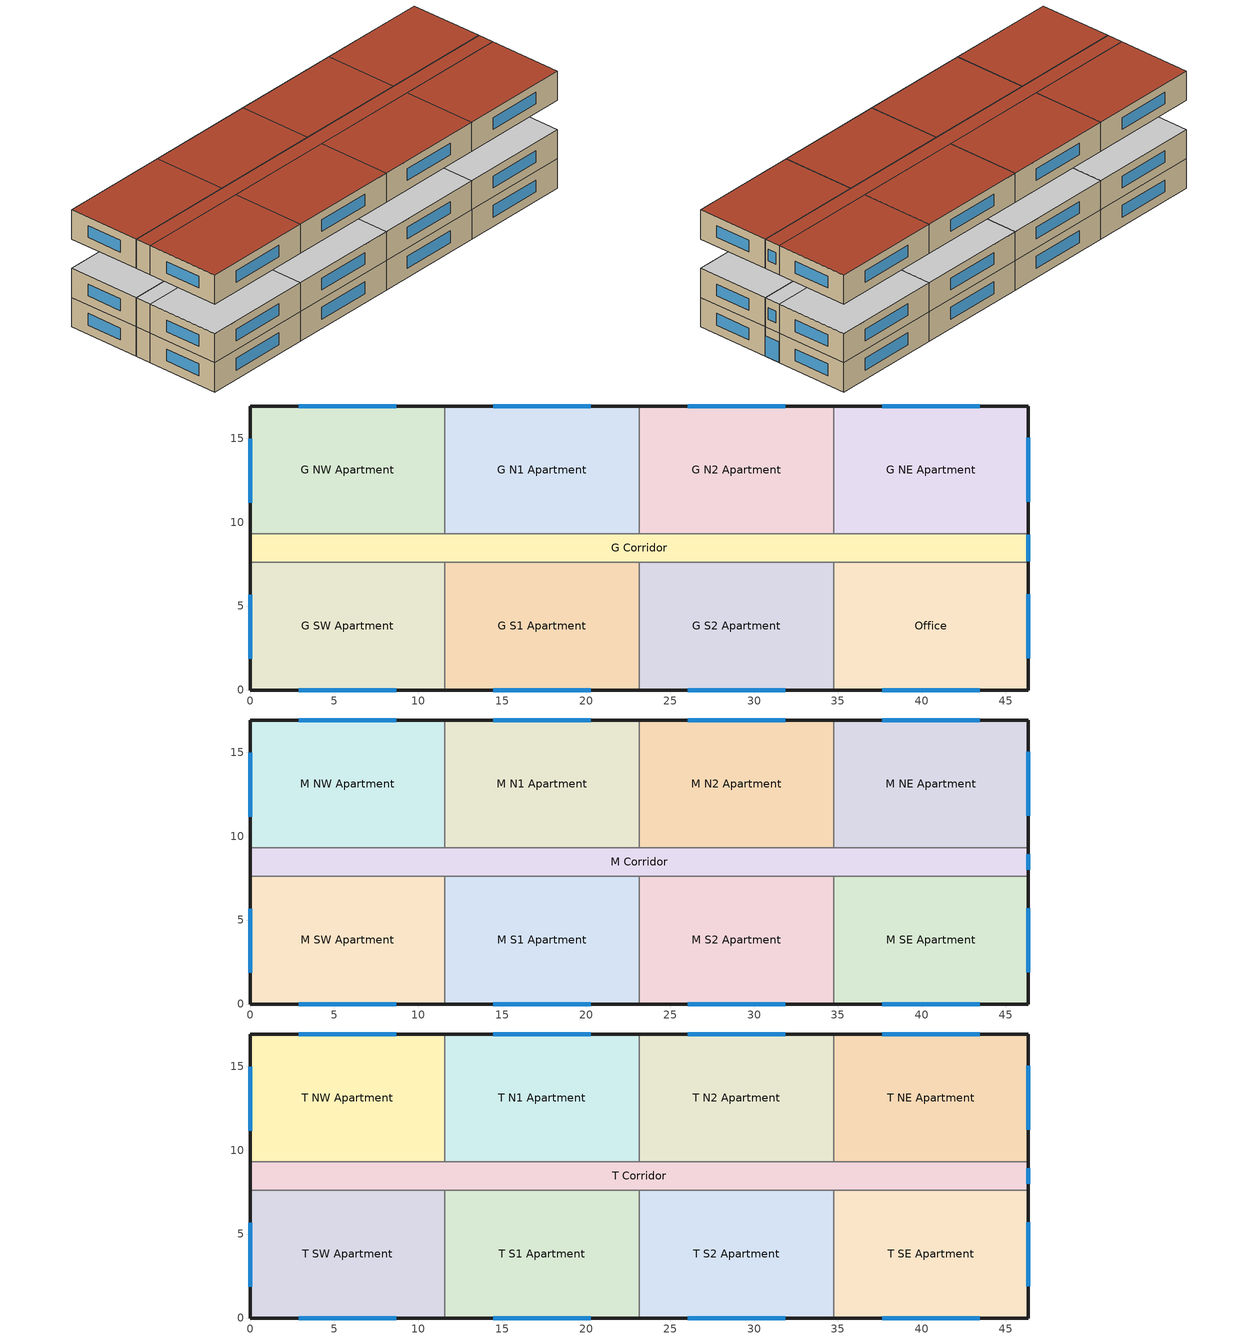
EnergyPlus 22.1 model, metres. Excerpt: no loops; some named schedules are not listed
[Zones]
G SW Apartment
 floor ground (gGFloorSWA_Ffactor): 0,7.62 11.58,7.62 11.58,0 0,0 z0
 wall outside (res_ext_wall_grd): 0,7.62 0,0 11.58,0 z0:3.05
 wall to G Corridor (int_wall): 11.58,7.62 0,7.62 z0:3.05
 wall to G S1 Apartment (int_wall): 11.58,0 11.58,7.62 z0:3.05
 window (ResWindow_U_0.382_SHGC_0.353): 2.9,0 8.69,0 / 0,5.68 0,1.87 z0.95:2.17
 ceiling adiabatic (int_slab_ceiling): 11.58,0 11.58,7.62 0,7.62 0,0 z3.05
G S1 Apartment
 floor ground (gGFloorS1A_Ffactor): 11.58,7.62 23.16,7.62 23.16,0 11.58,0 z0
 wall outside (res_ext_wall_grd): 11.58,0 23.16,0 z0:3.05
 wall to G Corridor (int_wall): 23.16,7.62 11.58,7.62 z0:3.05
 wall to G S2 Apartment (int_wall): 23.16,0 23.16,7.62 z0:3.05
 window (ResWindow_U_0.382_SHGC_0.353): 14.48,0 20.27,0 z0.95:2.17
 ceiling adiabatic (int_slab_ceiling): 23.16,0 23.16,7.62 11.58,7.62 11.58,0 z3.05
G S2 Apartment
 floor ground (gGFloorS2A_Ffactor): 23.16,7.62 34.75,7.62 34.75,0 23.16,0 z0
 wall outside (res_ext_wall_grd): 23.16,0 34.75,0 z0:3.05
 wall to G Corridor (int_wall): 34.75,7.62 23.16,7.62 z0:3.05
 wall to Office (int_wall): 34.75,0 34.75,7.62 z0:3.05
 window (ResWindow_U_0.382_SHGC_0.353): 26.06,0 31.85,0 z0.95:2.17
 ceiling adiabatic (int_slab_ceiling): 34.75,0 34.75,7.62 23.16,7.62 23.16,0 z3.05
Office
 floor ground (gGFloorSEA_Ffactor): 34.75,7.62 46.33,7.62 46.33,0 34.75,0 z0
 wall outside (nonres_ext_wall_grd): 34.75,0 46.33,0 46.33,7.62 z0:3.05
 wall to G Corridor (int_wall): 46.33,7.62 34.75,7.62 z0:3.05
 window (NonresWindow_U_0.382_SHGC_0.353): 37.64,0 43.43,0 / 46.33,1.9 46.33,5.71 z0.95:2.17
 ceiling adiabatic (int_slab_ceiling): 46.33,0 46.33,7.62 34.75,7.62 34.75,0 z3.05
G NW Apartment
 floor ground (gGFloorNWA_Ffactor): 0,16.92 11.58,16.92 11.58,9.3 0,9.3 z0
 wall outside (res_ext_wall_grd): 11.58,16.92 0,16.92 0,9.3 z0:3.05
 wall to G Corridor (int_wall): 0,9.3 11.58,9.3 z0:3.05
 wall to G N1 Apartment (int_wall): 11.58,9.3 11.58,16.92 z0:3.05
 window (ResWindow_U_0.382_SHGC_0.353): 0,14.97 0,11.16 / 8.69,16.92 2.89,16.92 z0.95:2.17
 ceiling adiabatic (int_slab_ceiling): 11.58,9.3 11.58,16.92 0,16.92 0,9.3 z3.05
G N1 Apartment
 floor ground (gGFloorN1A_Ffactor): 11.58,16.92 23.16,16.92 23.16,9.3 11.58,9.3 z0
 wall outside (res_ext_wall_grd): 23.16,16.92 11.58,16.92 z0:3.05
 wall to G Corridor (int_wall): 11.58,9.3 23.16,9.3 z0:3.05
 wall to G N2 Apartment (int_wall): 23.16,9.3 23.16,16.92 z0:3.05
 window (ResWindow_U_0.382_SHGC_0.353): 20.27,16.92 14.48,16.92 z0.95:2.17
 ceiling adiabatic (int_slab_ceiling): 23.16,9.3 23.16,16.92 11.58,16.92 11.58,9.3 z3.05
G N2 Apartment
 floor ground (gGFloorN2A_Ffactor): 23.16,16.92 34.75,16.92 34.75,9.3 23.16,9.3 z0
 wall outside (res_ext_wall_grd): 34.75,16.92 23.16,16.92 z0:3.05
 wall to G Corridor (int_wall): 23.16,9.3 34.75,9.3 z0:3.05
 wall to G NE Apartment (int_wall): 34.75,9.3 34.75,16.92 z0:3.05
 window (ResWindow_U_0.382_SHGC_0.353): 31.85,16.92 26.06,16.92 z0.95:2.17
 ceiling adiabatic (int_slab_ceiling): 34.75,9.3 34.75,16.92 23.16,16.92 23.16,9.3 z3.05
G NE Apartment
 floor ground (gGFloorNEA_Ffactor): 34.75,16.92 46.33,16.92 46.33,9.3 34.75,9.3 z0
 wall outside (res_ext_wall_grd): 46.33,9.3 46.33,16.92 34.75,16.92 z0:3.05
 wall to G Corridor (int_wall): 34.75,9.3 46.33,9.3 z0:3.05
 window (ResWindow_U_0.382_SHGC_0.353): 46.33,11.2 46.33,15.01 / 43.43,16.92 37.64,16.92 z0.95:2.17
 ceiling adiabatic (int_slab_ceiling): 46.33,9.3 46.33,16.92 34.75,16.92 34.75,9.3 z3.05
G Corridor
 floor ground (gFloorC_Ffactor): 0,9.3 46.33,9.3 46.33,7.62 0,7.62 z0
 wall outside (nonres_ext_wall_grd): 0,9.3 0,7.62 / 46.33,7.62 46.33,9.3 z0:3.05
 window (NonresWindow_U_0.382_SHGC_0.353): 46.33,7.67 46.33,9.25 z0.03:2.13
 ceiling adiabatic (int_slab_ceiling): 46.33,7.62 46.33,9.3 0,9.3 0,7.62 z3.05
M NW Apartment
 floor adiabatic (ext_slab_8in_with_carpet): 0,16.92 11.58,16.92 11.58,9.3 0,9.3 z3.05
 wall outside (res_ext_wall_mid): 11.58,16.92 0,16.92 0,9.3 z3.05:6.1
 wall to M Corridor (int_wall): 0,9.3 11.58,9.3 z3.05:6.1
 wall to M N1 Apartment (int_wall): 11.58,9.3 11.58,16.92 z3.05:6.1
 window (ResWindow_U_0.382_SHGC_0.353): 0,14.97 0,11.16 / 8.69,16.92 2.89,16.92 z4:5.22
 ceiling adiabatic (int_slab_ceiling): 11.58,9.3 11.58,16.92 0,16.92 0,9.3 z6.1
M N1 Apartment
 floor adiabatic (ext_slab_8in_with_carpet): 11.58,16.92 23.16,16.92 23.16,9.3 11.58,9.3 z3.05
 wall outside (res_ext_wall_mid): 23.16,16.92 11.58,16.92 z3.05:6.1
 wall to M Corridor (int_wall): 11.58,9.3 23.16,9.3 z3.05:6.1
 wall to M N2 Apartment (int_wall): 23.16,9.3 23.16,16.92 z3.05:6.1
 window (ResWindow_U_0.382_SHGC_0.353): 20.27,16.92 14.48,16.92 z4:5.22
 ceiling adiabatic (int_slab_ceiling): 23.16,9.3 23.16,16.92 11.58,16.92 11.58,9.3 z6.1
M N2 Apartment
 floor adiabatic (ext_slab_8in_with_carpet): 23.16,16.92 34.75,16.92 34.75,9.3 23.16,9.3 z3.05
 wall outside (res_ext_wall_mid): 34.75,16.92 23.16,16.92 z3.05:6.1
 wall to M Corridor (int_wall): 23.16,9.3 34.75,9.3 z3.05:6.1
 wall to M NE Apartment (int_wall): 34.75,9.3 34.75,16.92 z3.05:6.1
 window (ResWindow_U_0.382_SHGC_0.353): 31.85,16.92 26.06,16.92 z4:5.22
 ceiling adiabatic (int_slab_ceiling): 34.75,9.3 34.75,16.92 23.16,16.92 23.16,9.3 z6.1
M NE Apartment
 floor adiabatic (ext_slab_8in_with_carpet): 34.75,16.92 46.33,16.92 46.33,9.3 34.75,9.3 z3.05
 wall outside (res_ext_wall_mid): 46.33,9.3 46.33,16.92 34.75,16.92 z3.05:6.1
 wall to M Corridor (int_wall): 34.75,9.3 46.33,9.3 z3.05:6.1
 window (ResWindow_U_0.382_SHGC_0.353): 46.33,11.2 46.33,15.01 / 43.43,16.92 37.64,16.92 z4:5.22
 ceiling adiabatic (int_slab_ceiling): 46.33,9.3 46.33,16.92 34.75,16.92 34.75,9.3 z6.1
M SW Apartment
 floor adiabatic (ext_slab_8in_with_carpet): 0,7.62 11.58,7.62 11.58,0 0,0 z3.05
 wall outside (res_ext_wall_mid): 0,7.62 0,0 11.58,0 z3.05:6.1
 wall to M Corridor (int_wall): 11.58,7.62 0,7.62 z3.05:6.1
 wall to M S1 Apartment (int_wall): 11.58,0 11.58,7.62 z3.05:6.1
 window (ResWindow_U_0.382_SHGC_0.353): 2.9,0 8.69,0 / 0,5.68 0,1.87 z4:5.22
 ceiling adiabatic (int_slab_ceiling): 11.58,0 11.58,7.62 0,7.62 0,0 z6.1
M SE Apartment
 floor adiabatic (ext_slab_8in_with_carpet): 34.75,7.62 46.33,7.62 46.33,0 34.75,0 z3.05
 wall outside (res_ext_wall_mid): 34.75,0 46.33,0 46.33,7.62 z3.05:6.1
 wall to M Corridor (int_wall): 46.33,7.62 34.75,7.62 z3.05:6.1
 window (ResWindow_U_0.382_SHGC_0.353): 37.64,0 43.43,0 / 46.33,1.9 46.33,5.71 z4:5.22
 ceiling adiabatic (int_slab_ceiling): 46.33,0 46.33,7.62 34.75,7.62 34.75,0 z6.1
M S1 Apartment
 floor adiabatic (ext_slab_8in_with_carpet): 11.58,7.62 23.16,7.62 23.16,0 11.58,0 z3.05
 wall outside (res_ext_wall_mid): 11.58,0 23.16,0 z3.05:6.1
 wall to M Corridor (int_wall): 23.16,7.62 11.58,7.62 z3.05:6.1
 wall to M S2 Apartment (int_wall): 23.16,0 23.16,7.62 z3.05:6.1
 window (ResWindow_U_0.382_SHGC_0.353): 14.48,0 20.27,0 z4:5.22
 ceiling adiabatic (int_slab_ceiling): 23.16,0 23.16,7.62 11.58,7.62 11.58,0 z6.1
M S2 Apartment
 floor adiabatic (ext_slab_8in_with_carpet): 23.16,7.62 34.75,7.62 34.75,0 23.16,0 z3.05
 wall outside (res_ext_wall_mid): 23.16,0 34.75,0 z3.05:6.1
 wall to M Corridor (int_wall): 34.75,7.62 23.16,7.62 z3.05:6.1
 wall to M SE Apartment (int_wall): 34.75,0 34.75,7.62 z3.05:6.1
 window (ResWindow_U_0.382_SHGC_0.353): 26.06,0 31.85,0 z4:5.22
 ceiling adiabatic (int_slab_ceiling): 34.75,0 34.75,7.62 23.16,7.62 23.16,0 z6.1
M Corridor
 floor adiabatic (ext_slab_8in_with_carpet): 0,9.3 46.33,9.3 46.33,7.62 0,7.62 z3.05
 wall outside (nonres_ext_wall_mid): 0,9.3 0,7.62 / 46.33,7.62 46.33,9.3 z3.05:6.1
 window (NonresWindow_U_0.382_SHGC_0.353): 46.33,8 46.33,8.91 z4:5.22
 ceiling adiabatic (int_slab_ceiling): 46.33,7.62 46.33,9.3 0,9.3 0,7.62 z6.1
T NW Apartment
 floor adiabatic (ext_slab_8in_with_carpet): 0,16.92 11.58,16.92 11.58,9.3 0,9.3 z9.14
 wall outside (res_ext_wall_top): 11.58,16.92 0,16.92 0,9.3 z9.14:12.19
 wall to T Corridor (int_wall): 0,9.3 11.58,9.3 z9.14:12.19
 wall to T N1 Apartment (int_wall): 11.58,9.3 11.58,16.92 z9.14:12.19
 window (ResWindow_U_0.382_SHGC_0.353): 0,14.97 0,11.16 / 8.69,16.92 2.89,16.92 z10.1:11.32
 roof outside (res_roof): 11.58,9.3 11.58,16.92 0,16.92 0,9.3 z12.19
T N1 Apartment
 floor adiabatic (ext_slab_8in_with_carpet): 11.58,16.92 23.16,16.92 23.16,9.3 11.58,9.3 z9.14
 wall outside (res_ext_wall_top): 23.16,16.92 11.58,16.92 z9.14:12.19
 wall to T Corridor (int_wall): 11.58,9.3 23.16,9.3 z9.14:12.19
 wall to T N2 Apartment (int_wall): 23.16,9.3 23.16,16.92 z9.14:12.19
 window (ResWindow_U_0.382_SHGC_0.353): 20.27,16.92 14.48,16.92 z10.1:11.32
 roof outside (res_roof): 23.16,9.3 23.16,16.92 11.58,16.92 11.58,9.3 z12.19
T N2 Apartment
 floor adiabatic (ext_slab_8in_with_carpet): 23.16,16.92 34.75,16.92 34.75,9.3 23.16,9.3 z9.14
 wall outside (res_ext_wall_top): 34.75,16.92 23.16,16.92 z9.14:12.19
 wall to T Corridor (int_wall): 23.16,9.3 34.75,9.3 z9.14:12.19
 wall to T NE Apartment (int_wall): 34.75,9.3 34.75,16.92 z9.14:12.19
 window (ResWindow_U_0.382_SHGC_0.353): 31.85,16.92 26.06,16.92 z10.1:11.32
 roof outside (res_roof): 34.75,9.3 34.75,16.92 23.16,16.92 23.16,9.3 z12.19
T NE Apartment
 floor adiabatic (ext_slab_8in_with_carpet): 34.75,16.92 46.33,16.92 46.33,9.3 34.75,9.3 z9.14
 wall outside (res_ext_wall_top): 46.33,9.3 46.33,16.92 34.75,16.92 z9.14:12.19
 wall to T Corridor (int_wall): 34.75,9.3 46.33,9.3 z9.14:12.19
 window (ResWindow_U_0.382_SHGC_0.353): 46.33,11.2 46.33,15.01 / 43.43,16.92 37.64,16.92 z10.1:11.32
 roof outside (res_roof): 46.33,9.3 46.33,16.92 34.75,16.92 34.75,9.3 z12.19
T SW Apartment
 floor adiabatic (ext_slab_8in_with_carpet): 0,7.62 11.58,7.62 11.58,0 0,0 z9.14
 wall outside (res_ext_wall_top): 0,7.62 0,0 11.58,0 z9.14:12.19
 wall to T Corridor (int_wall): 11.58,7.62 0,7.62 z9.14:12.19
 wall to T S1 Apartment (int_wall): 11.58,0 11.58,7.62 z9.14:12.19
 window (ResWindow_U_0.382_SHGC_0.353): 2.9,0 8.69,0 / 0,5.68 0,1.87 z10.1:11.32
 roof outside (res_roof): 11.58,0 11.58,7.62 0,7.62 0,0 z12.19
T SE Apartment
 floor adiabatic (ext_slab_8in_with_carpet): 34.75,7.62 46.33,7.62 46.33,0 34.75,0 z9.14
 wall outside (res_ext_wall_top): 34.75,0 46.33,0 46.33,7.62 z9.14:12.19
 wall to T Corridor (int_wall): 46.33,7.62 34.75,7.62 z9.14:12.19
 window (ResWindow_U_0.382_SHGC_0.353): 37.64,0 43.43,0 / 46.33,1.9 46.33,5.71 z10.1:11.32
 roof outside (res_roof): 46.33,0 46.33,7.62 34.75,7.62 34.75,0 z12.19
T S1 Apartment
 floor adiabatic (ext_slab_8in_with_carpet): 11.58,7.62 23.16,7.62 23.16,0 11.58,0 z9.14
 wall outside (res_ext_wall_top): 11.58,0 23.16,0 z9.14:12.19
 wall to T Corridor (int_wall): 23.16,7.62 11.58,7.62 z9.14:12.19
 wall to T S2 Apartment (int_wall): 23.16,0 23.16,7.62 z9.14:12.19
 window (ResWindow_U_0.382_SHGC_0.353): 14.48,0 20.27,0 z10.1:11.32
 roof outside (res_roof): 23.16,0 23.16,7.62 11.58,7.62 11.58,0 z12.19
T S2 Apartment
 floor adiabatic (ext_slab_8in_with_carpet): 23.16,7.62 34.75,7.62 34.75,0 23.16,0 z9.14
 wall outside (res_ext_wall_top): 23.16,0 34.75,0 z9.14:12.19
 wall to T Corridor (int_wall): 34.75,7.62 23.16,7.62 z9.14:12.19
 wall to T SE Apartment (int_wall): 34.75,0 34.75,7.62 z9.14:12.19
 window (ResWindow_U_0.382_SHGC_0.353): 26.06,0 31.85,0 z10.1:11.32
 roof outside (res_roof): 34.75,0 34.75,7.62 23.16,7.62 23.16,0 z12.19
T Corridor
 floor adiabatic (ext_slab_8in_with_carpet): 0,9.3 46.33,9.3 46.33,7.62 0,7.62 z9.14
 wall outside (nonres_ext_wall_top): 0,9.3 0,7.62 / 46.33,7.62 46.33,9.3 z9.14:12.19
 window (NonresWindow_U_0.382_SHGC_0.353): 46.33,8 46.33,8.91 z10.1:11.32
 roof outside (nonres_roof): 46.33,7.62 46.33,9.3 0,9.3 0,7.62 z12.19
[Building]
ApartmentMidRise: North Axis {deg}=0; Terrain=City; Loads Convergence Tolerance Value {W}=0.04; Temperature Convergence Tolerance Value {deltaC}=0.4; Solar Distribution=FullExterior; Maximum Number of Warmup Days=25; Minimum Number of Warmup Days=6
[Site:Location]
Site:Location=Albuquerque.Intl.Sunport_NM_USA WMO=723650; Latitude {N+ S-}=35.04; Longitude {W- E+}=-106.62; Time Zone Relative to GMT {GMT+/-}=-7; Elevation {m}=1620
[SizingPeriod:DesignDay] Day of Month=21; Dry-Bulb Temperature Range Modifier Type=DefaultMultipliers; Humidity Condition Type=Wetbulb; Barometric Pressure {Pa}=83318; Rain {Yes/No}=No; Snow on ground {Yes/No}=No; Daylight Savings Time Indicator=No
Name | Month | Day Type | Maximum Dry-Bulb Temperature {C} | Daily Dry-Bulb Temperature Range {C} | Wetbulb at Maximum Dry-Bulb {C} | Wind Speed {m/s} design conditions vs. traditional 6.71 m/s (15 mph) | Wind Direction {Degrees; N=0, S=180} | Solar Model Indicator | Clearness {0.0 to 1.1} | Wind Speed {m/s} design conditions vs. traditional 3.35 m/s (7mph) | ASHRAE Clear Sky Optical Depth for Beam Irradiance (taub) | ASHRAE Clear Sky Optical Depth for Diffuse Irradiance (taud)
Albuquerque.Intl.Sunport_NM_USA Ann Htg 99.6% Condns DB | 12 | WinterDesignDay | -7.9 | 0 | -7.9 | 3.2 | 0 | ASHRAEClearSky | 0
Albuquerque.Intl.Sunport_NM_USA Ann Clg .4% Condns DB=>MWB | 7 | SummerDesignDay | 35.1 | 13.5 | 15.7 |  | 220 | ASHRAETau |  | 4.4 | 0.463 | 1.887
[Site:WaterMainsTemperature]
Calculation Method=Correlation; Annual average outdoor air temperature {C}=13.6333; Maximum difference in monthly average outdoor air temperatures {C}=23.5
[Site:GroundTemperature:FCfactorMethod]
January Ground Temperature {C}=13.7; February Ground Temperature {C}=7; March Ground Temperature {C}=2.1; April Ground Temperature {C}=2.6; May Ground Temperature {C}=4.3; June Ground Temperature {C}=8.8; July Ground Temperature {C}=13.9; August Ground Temperature {C}=17.8; September Ground Temperature {C}=23.2; October Ground Temperature {C}=25.6; November Ground Temperature {C}=24.1; December Ground Temperature {C}=20.5
[Material]
Name | Roughness | Thickness {m} | Conductivity {W/m-K} | Density {kg/m3} | Specific Heat {J/kg-K} | Thermal Absorptance | Solar Absorptance | Visible Absorptance | Absorptance:Thermal | Absorptance:Solar | Absorptance:Visible
Std Wood 6inch | MediumSmooth | 0.15 | 0.12 | 540 | 1210 | 0.9 | 0.7 | 0.7
F07 25mm stucco | Smooth | 0.0254 | 0.72 | 1856 | 840 | 0.9 | 0.7 | 0.7
F08 Metal surface | Smooth | 0.0008 | 45.28 | 7824 | 500
F13 Built-up roofing | Rough | 0.0095 | 0.16 | 1120 | 1460 |  |  |  | 0.9 | 0.7
G01 13mm gypsum board | Smooth | 0.0127 | 0.16 | 800 | 1090 |  |  |  | 0.9 | 0.7 | 0.5
G01 16mm gypsum board | MediumSmooth | 0.0159 | 0.16 | 800 | 1090
100mm Normalweight concrete floor | MediumRough | 0.1016 | 2.31 | 2322 | 832
200mm Normalweight concrete floor | MediumRough | 0.2032 | 2.31 | 2322 | 832
[Material:NoMass]
CP02 CARPET PAD: VeryRough, 0.21648, 0.9, 0.7, 0.8
Nonres_Roof_Insulation; Res_Roof_Insulation: MediumSmooth, 5.30668, 0.9, 0.7, 0.7
Nonres_Exterior_Wall_Insulation_grd; Res_Exterior_Wall_Insulation_grd: MediumSmooth, 1.63649, 0.9, 0.7, 0.7
Nonres_Exterior_Wall_Insulation_mid; Res_Exterior_Wall_Insulation_mid: MediumSmooth, 1.62636, 0.9, 0.7, 0.7
Nonres_Exterior_Wall_Insulation_top; Res_Exterior_Wall_Insulation_top: MediumSmooth, 1.32067, 0.9, 0.7, 0.7
[Construction]
InteriorFurnishings: Std Wood 6inch
int_wall: G01 13mm gypsum board, G01 13mm gypsum board
ext_slab_8in_with_carpet: 200mm Normalweight concrete floor, CP02 CARPET PAD
int_slab_ceiling: CP02 CARPET PAD, 100mm Normalweight concrete floor
nonres_roof: F13 Built-up roofing, Nonres_Roof_Insulation, F08 Metal surface
res_roof: F13 Built-up roofing, Res_Roof_Insulation, F08 Metal surface
nonres_ext_wall_grd: F07 25mm stucco, G01 16mm gypsum board, Nonres_Exterior_Wall_Insulation_grd, G01 16mm gypsum board
nonres_ext_wall_mid: F07 25mm stucco, G01 16mm gypsum board, Nonres_Exterior_Wall_Insulation_mid, G01 16mm gypsum board
nonres_ext_wall_top: F07 25mm stucco, G01 16mm gypsum board, Nonres_Exterior_Wall_Insulation_top, G01 16mm gypsum board
res_ext_wall_grd: F07 25mm stucco, G01 16mm gypsum board, Res_Exterior_Wall_Insulation_grd, G01 16mm gypsum board
res_ext_wall_mid: F07 25mm stucco, G01 16mm gypsum board, Res_Exterior_Wall_Insulation_mid, G01 16mm gypsum board
res_ext_wall_top: F07 25mm stucco, G01 16mm gypsum board, Res_Exterior_Wall_Insulation_top, G01 16mm gypsum board
NonresWindow_U_0.382_SHGC_0.353: Nonres Window Glazing Layer
ResWindow_U_0.382_SHGC_0.353: Res Window Glazing Layer
[WindowMaterial:SimpleGlazingSystem] U-Factor {W/m2-K}=2.1691; Solar Heat Gain Coefficient=0.353; Visible Transmittance=0.3883
Nonres Window Glazing Layer; Res Window Glazing Layer
[Construction:FfactorGroundFloor] F-Factor {W/m-K}=0.90012
Name | Area {m2} | PerimeterExposed {m}
gFloorC_Ffactor | 77.6585 | 3.3526
gGFloorN1A_Ffactor; gGFloorN2A_Ffactor; gGFloorS1A_Ffactor; gGFloorS2A_Ffactor | 88.2487 | 11.5818
gGFloorNEA_Ffactor; gGFloorNWA_Ffactor; gGFloorSWA_Ffactor; gGFloorSEA_Ffactor | 88.2487 | 19.2014
[Zone] Type=1; Multiplier=1
G SW Apartment; G NW Apartment; Office; G NE Apartment; G N1 Apartment; G N2 Apartment; G S1 Apartment; G S2 Apartment; M SW Apartment; M NW Apartment; M SE Apartment; M NE Apartment; M N1 Apartment; M N2 Apartment; M S1 Apartment; M S2 Apartment; T SW Apartment; T NW Apartment; T SE Apartment; T NE Apartment; T N1 Apartment; T N2 Apartment; T S1 Apartment; T S2 Apartment; T Corridor; G Corridor; M Corridor
[InternalMass] Construction=InteriorFurnishings
Name | Zone or ZoneList | Surface Area {m2}
G InternalMass SWA | G SW Apartment | 88.2493
G InternalMass NWA | G NW Apartment | 88.2493
G InternalMass SEA | Office | 88.2493
G InternalMass NEA | G NE Apartment | 88.2493
G InternalMass N1A | G N1 Apartment | 88.2493
G InternalMass N2A | G N2 Apartment | 88.2493
G InternalMass S1A | G S1 Apartment | 88.2493
G InternalMass S2A | G S2 Apartment | 88.2493
M InternalMass SWA | M SW Apartment | 176.499
M InternalMass NWA | M NW Apartment | 176.499
M InternalMass SEA | M SE Apartment | 176.499
M InternalMass NEA | M NE Apartment | 176.499
M InternalMass N1A | M N1 Apartment | 176.499
M InternalMass N2A | M N2 Apartment | 176.499
M InternalMass S1A | M S1 Apartment | 176.499
M InternalMass S2A | M S2 Apartment | 176.499
T InternalMass SWA | T SW Apartment | 88.2493
T InternalMass NWA | T NW Apartment | 88.2493
T InternalMass SEA | T SE Apartment | 88.2493
T InternalMass NEA | T NE Apartment | 88.2493
T InternalMass N1A | T N1 Apartment | 88.2493
T InternalMass N2A | T N2 Apartment | 88.2493
T InternalMass S1A | T S1 Apartment | 88.2493
T InternalMass S2A | T S2 Apartment | 88.2493
[People] Fraction Radiant=1; Sensible Heat Fraction=autosize; Activity Level Schedule=Activity Schedule
Name | Zone or ZoneList or Space or SpaceList | Number of People Schedule | Number of People Calculation Method | Number of People | Floor Area per Person {m2/person}
Occup_GSW | G SW Apartment | OCC_APT_SCH_WORKING_FAMILY | People | 2.5
Occup_GNW | G NW Apartment | OCC_APT_SCH_STAY_HOME_FAMILY | People | 2.5
Occup_Office | Office | OCC_OFF_w_SB_SCH | Area/Person |  | 18.5806
Occup_GNE | G NE Apartment | OCC_APT_SCH_STAY_HOME_FAMILY | People | 2.5
Occup_GN1 | G N1 Apartment | OCC_APT_SCH_STAY_HOME_FAMILY | People | 2.5
Occup_GN2 | G N2 Apartment | OCC_APT_SCH_STAY_HOME_FAMILY | People | 2.5
Occup_GS1 | G S1 Apartment | OCC_APT_SCH_WORKING_FAMILY | People | 2.5
Occup_GS2 | G S2 Apartment | OCC_APT_SCH_WORKING_FAMILY | People | 2.5
Occup_MSW | M SW Apartment | OCC_APT_SCH_WORKING_FAMILY | People | 2.5
Occup_MNW | M NW Apartment | OCC_APT_SCH_STAY_HOME_FAMILY | People | 2.5
Occup_MSE | M SE Apartment | OCC_APT_SCH_WORKING_FAMILY | People | 2.5
Occup_MNE | M NE Apartment | OCC_APT_SCH_STAY_HOME_FAMILY | People | 2.5
Occup_MN1 | M N1 Apartment | OCC_APT_SCH_STAY_HOME_FAMILY | People | 2.5
Occup_MN2 | M N2 Apartment | OCC_APT_SCH_STAY_HOME_FAMILY | People | 2.5
Occup_MS1 | M S1 Apartment | OCC_APT_SCH_WORKING_FAMILY | People | 2.5
Occup_MS2 | M S2 Apartment | OCC_APT_SCH_WORKING_FAMILY | People | 2.5
Occup_TSW | T SW Apartment | OCC_APT_SCH_WORKING_FAMILY | People | 2.5
Occup_TNW | T NW Apartment | OCC_APT_SCH_STAY_HOME_FAMILY | People | 2.5
Occup_TSE | T SE Apartment | OCC_APT_SCH_WORKING_FAMILY | People | 2.5
Occup_TNE | T NE Apartment | OCC_APT_SCH_STAY_HOME_FAMILY | People | 2.5
Occup_TN1 | T N1 Apartment | OCC_APT_SCH_STAY_HOME_FAMILY | People | 2.5
Occup_TN2 | T N2 Apartment | OCC_APT_SCH_STAY_HOME_FAMILY | People | 2.5
Occup_TS1 | T S1 Apartment | OCC_APT_SCH_WORKING_FAMILY | People | 2.5
Occup_TS2 | T S2 Apartment | OCC_APT_SCH_WORKING_FAMILY | People | 2.5
Occup_T CORRIDOR | T Corridor | OCC_APT_SCH_CORRIDOR | People | 4.18
Occup_G CORRIDOR | G Corridor | OCC_APT_SCH_CORRIDOR | People | 4.18
Occup_M CORRIDOR | M Corridor | OCC_APT_SCH_CORRIDOR | People | 4.18
[Lights] Design Level Calculation Method=Watts/Area; Return Air Fraction=0; Fraction Radiant=0.6; Fraction Visible=0.2; Fraction Replaceable=1; Return Air Fraction Calculated from Plenum Temperature=No
Name | Zone or ZoneList or Space or SpaceList | Schedule | Watts per Zone Floor Area {W/m2} | Zone or ZoneList
Lighting_hardwired_GSW | G SW Apartment | ltg_sch_apartment_hardwired | 2.15278
Lighting_hardwired_GNW | G NW Apartment | ltg_sch_apartment_hardwired | 2.15278
Lighting_hardwired_Office | Office | ltg_sch_office | 6.87372
Lighting_hardwired_GNE | G NE Apartment | ltg_sch_apartment_hardwired | 2.15278
Lighting_hardwired_GN1 | G N1 Apartment | ltg_sch_apartment_hardwired | 2.15278
Lighting_hardwired_GN2 | G N2 Apartment | ltg_sch_apartment_hardwired | 2.15278
Lighting_hardwired_GS1 | G S1 Apartment | ltg_sch_apartment_hardwired | 2.15278
Lighting_hardwired_GS2 | G S2 Apartment | ltg_sch_apartment_hardwired | 2.15278
Lighting_hardwired_MSW | M SW Apartment | ltg_sch_apartment_hardwired | 2.15278
Lighting_hardwired_MNW | M NW Apartment | ltg_sch_apartment_hardwired | 2.15278
Lighting_hardwired_MSE | M SE Apartment | ltg_sch_apartment_hardwired | 2.15278
Lighting_hardwired_MNE | M NE Apartment | ltg_sch_apartment_hardwired | 2.15278
Lighting_hardwired_MN1 | M N1 Apartment | ltg_sch_apartment_hardwired | 2.15278
Lighting_hardwired_MN2 | M N2 Apartment | ltg_sch_apartment_hardwired | 2.15278
Lighting_hardwired_MS1 | M S1 Apartment | ltg_sch_apartment_hardwired | 2.15278
Lighting_hardwired_MS2 | M S2 Apartment | ltg_sch_apartment_hardwired | 2.15278
Lighting_hardwired_TSW | T SW Apartment | ltg_sch_apartment_hardwired | 2.15278
Lighting_hardwired_TNW | T NW Apartment | ltg_sch_apartment_hardwired | 2.15278
Lighting_hardwired_TSE | T SE Apartment | ltg_sch_apartment_hardwired | 2.15278
Lighting_hardwired_TNE | T NE Apartment | ltg_sch_apartment_hardwired | 2.15278
Lighting_hardwired_TN1 | T N1 Apartment | ltg_sch_apartment_hardwired | 2.15278
Lighting_hardwired_TN2 | T N2 Apartment | ltg_sch_apartment_hardwired | 2.15278
Lighting_hardwired_TS1 | T S1 Apartment | ltg_sch_apartment_hardwired | 2.15278
Lighting_hardwired_TS2 | T S2 Apartment | ltg_sch_apartment_hardwired | 2.15278
Lighting_hardwired_GC | G Corridor | ltg_sch_corridor | 5.158728
Lighting_hardwired_MC | M Corridor | ltg_sch_corridor | 5.158728
Lighting_hardwired_TC | T Corridor | ltg_sch_corridor | 5.158728
Lighting_plugin_GSW | G SW Apartment | ltg_sch_apartment_plugin | 0.96875
Lighting_plugin_GNW |  | ltg_sch_apartment_plugin | 0.96875 | G NW Apartment
Lighting_plugin_GNE |  | ltg_sch_apartment_plugin | 0.96875 | G NE Apartment
Lighting_plugin_GN1 |  | ltg_sch_apartment_plugin | 0.96875 | G N1 Apartment
Lighting_plugin_GN2 |  | ltg_sch_apartment_plugin | 0.96875 | G N2 Apartment
Lighting_plugin_GS1 |  | ltg_sch_apartment_plugin | 0.96875 | G S1 Apartment
Lighting_plugin_GS2 |  | ltg_sch_apartment_plugin | 0.96875 | G S2 Apartment
Lighting_plugin_MSW |  | ltg_sch_apartment_plugin | 0.96875 | M SW Apartment
Lighting_plugin_MNW |  | ltg_sch_apartment_plugin | 0.96875 | M NW Apartment
Lighting_plugin_MSE |  | ltg_sch_apartment_plugin | 0.96875 | M SE Apartment
Lighting_plugin_MNE |  | ltg_sch_apartment_plugin | 0.96875 | M NE Apartment
Lighting_plugin_MN1 |  | ltg_sch_apartment_plugin | 0.96875 | M N1 Apartment
Lighting_plugin_MN2 |  | ltg_sch_apartment_plugin | 0.96875 | M N2 Apartment
Lighting_plugin_MS1 |  | ltg_sch_apartment_plugin | 0.96875 | M S1 Apartment
Lighting_plugin_MS2 |  | ltg_sch_apartment_plugin | 0.96875 | M S2 Apartment
Lighting_plugin_TSW |  | ltg_sch_apartment_plugin | 0.96875 | T SW Apartment
Lighting_plugin_TNW |  | ltg_sch_apartment_plugin | 0.96875 | T NW Apartment
Lighting_plugin_TSE |  | ltg_sch_apartment_plugin | 0.96875 | T SE Apartment
Lighting_plugin_TNE |  | ltg_sch_apartment_plugin | 0.96875 | T NE Apartment
Lighting_plugin_TN1 | T N1 Apartment | ltg_sch_apartment_plugin | 0.96875
Lighting_plugin_TN2 | T N2 Apartment | ltg_sch_apartment_plugin | 0.96875
Lighting_plugin_TS1 | T S1 Apartment | ltg_sch_apartment_plugin | 0.96875
Lighting_plugin_TS2 | T S2 Apartment | ltg_sch_apartment_plugin | 0.96875
[ElectricEquipment] Fraction Latent=0
Name | Zone or ZoneList or Space or SpaceList | Schedule | Design Level Calculation Method | Watts per Zone Floor Area {W/m2} | Fraction Radiant | Fraction Lost | Design Level {W}
Plug_GSW | G SW Apartment | EQP_APT_SCH | Watts/Area | 6.67 | 0.5 | 0
Plug_GNW | G NW Apartment | EQP_APT_SCH | Watts/Area | 6.67 | 0.5 | 0
Plug_Office | Office | EQP_OFF_SCH | Watts/Area | 6.67 | 0.5 | 0
Plug_GNE | G NE Apartment | EQP_APT_SCH | Watts/Area | 6.67 | 0.5 | 0
Plug_GN1 | G N1 Apartment | EQP_APT_SCH | Watts/Area | 6.67 | 0.5 | 0
Plug_GN2 | G N2 Apartment | EQP_APT_SCH | Watts/Area | 6.67 | 0.5 | 0
Plug_GS1 | G S1 Apartment | EQP_APT_SCH | Watts/Area | 6.67 | 0.5 | 0
Plug_GS2 | G S2 Apartment | EQP_APT_SCH | Watts/Area | 6.67 | 0.5 | 0
Plug_MSW | M SW Apartment | EQP_APT_SCH | Watts/Area | 6.67 | 0.5 | 0
Plug_MNW | M NW Apartment | EQP_APT_SCH | Watts/Area | 6.67 | 0.5 | 0
Plug_MSE | M SE Apartment | EQP_APT_SCH | Watts/Area | 6.67 | 0.5 | 0
Plug_MNE | M NE Apartment | EQP_APT_SCH | Watts/Area | 6.67 | 0.5 | 0
Plug_MN1 | M N1 Apartment | EQP_APT_SCH | Watts/Area | 6.67 | 0.5 | 0
Plug_MN2 | M N2 Apartment | EQP_APT_SCH | Watts/Area | 6.67 | 0.5 | 0
Plug_MS1 | M S1 Apartment | EQP_APT_SCH | Watts/Area | 6.67 | 0.5 | 0
Plug_MS2 | M S2 Apartment | EQP_APT_SCH | Watts/Area | 6.67 | 0.5 | 0
Plug_TSW | T SW Apartment | EQP_APT_SCH | Watts/Area | 6.67 | 0.5 | 0
Plug_TNW | T NW Apartment | EQP_APT_SCH | Watts/Area | 6.67 | 0.5 | 0
Plug_TSE | T SE Apartment | EQP_APT_SCH | Watts/Area | 6.67 | 0.5 | 0
Plug_TNE | T NE Apartment | EQP_APT_SCH | Watts/Area | 6.67 | 0.5 | 0
Plug_TN1 | T N1 Apartment | EQP_APT_SCH | Watts/Area | 6.67 | 0.5 | 0
Plug_TN2 | T N2 Apartment | EQP_APT_SCH | Watts/Area | 6.67 | 0.5 | 0
Plug_TS1 | T S1 Apartment | EQP_APT_SCH | Watts/Area | 6.67 | 0.5 | 0
Plug_TS2 | T S2 Apartment | EQP_APT_SCH | Watts/Area | 6.67 | 0.5 | 0
G Corridor_Elevators_Equip | G Corridor | BLDG_ELEVATORS | EquipmentLevel |  | 0 | 0.95 | 4360.9
Elevators_Lights_Fan | G Corridor | ELEV_LIGHT_FAN_SCH_ADD_DF | EquipmentLevel |  | 0 | 0.95 | 52.66
[ZoneInfiltration:DesignFlowRate] Temperature Term Coefficient=0; Velocity Squared Term Coefficient=0
Name | Zone or ZoneList | Schedule | Design Flow Rate Calculation Method | Design Flow Rate {m3/s} | Flow per Exterior Surface Area {m3/s-m2} | Constant Term Coefficient | Velocity Term Coefficient
Infil_GSW | G SW Apartment | INF_APT_SCH | Flow/ExteriorWallArea | 0 | 0.000569572 | 0 | 0.224
Infil_GNW | G NW Apartment | INF_APT_SCH | Flow/ExteriorWallArea | 0 | 0.000569572 | 0 | 0.224
Infil_Office | Office | INF_OFF_SCH | Flow/ExteriorWallArea | 0 | 0.000569572 | 0 | 0.224
Infil_GNE | G NE Apartment | INF_APT_SCH | Flow/ExteriorWallArea | 0 | 0.000569572 | 0 | 0.224
Infil_GN1 | G N1 Apartment | INF_APT_SCH | Flow/ExteriorWallArea | 0 | 0.000569572 | 0 | 0.224
Infil_GN2 | G N2 Apartment | INF_APT_SCH | Flow/ExteriorWallArea | 0 | 0.000569572 | 0 | 0.224
Infil_GS1 | G S1 Apartment | INF_APT_SCH | Flow/ExteriorWallArea | 0 | 0.000569572 | 0 | 0.224
Infil_GS2 | G S2 Apartment | INF_APT_SCH | Flow/ExteriorWallArea | 0 | 0.000569572 | 0 | 0.224
Infil_MSW | M SW Apartment | INF_APT_SCH | Flow/ExteriorWallArea | 0 | 0.000569572 | 0 | 0.224
Infil_MNW | M NW Apartment | INF_APT_SCH | Flow/ExteriorWallArea | 0 | 0.000569572 | 0 | 0.224
Infil_MSE | M SE Apartment | INF_APT_SCH | Flow/ExteriorWallArea | 0 | 0.000569572 | 0 | 0.224
Infil_MNE | M NE Apartment | INF_APT_SCH | Flow/ExteriorWallArea | 0 | 0.000569572 | 0 | 0.224
Infil_MN1 | M N1 Apartment | INF_APT_SCH | Flow/ExteriorWallArea | 0 | 0.000569572 | 0 | 0.224
Infil_MN2 | M N2 Apartment | INF_APT_SCH | Flow/ExteriorWallArea | 0 | 0.000569572 | 0 | 0.224
Infil_MS1 | M S1 Apartment | INF_APT_SCH | Flow/ExteriorWallArea | 0 | 0.000569572 | 0 | 0.224
Infil_MS2 | M S2 Apartment | INF_APT_SCH | Flow/ExteriorWallArea | 0 | 0.000569572 | 0 | 0.224
Infil_SW | T SW Apartment | INF_APT_SCH | Flow/ExteriorWallArea | 0 | 0.000569572 | 0 | 0.224
Infil_NW | T NW Apartment | INF_APT_SCH | Flow/ExteriorWallArea | 0 | 0.000569572 | 0 | 0.224
Infil_SE | T SE Apartment | INF_APT_SCH | Flow/ExteriorWallArea | 0 | 0.000569572 | 0 | 0.224
Infil_NE | T NE Apartment | INF_APT_SCH | Flow/ExteriorWallArea | 0 | 0.000569572 | 0 | 0.224
Infil_TN1 | T N1 Apartment | INF_APT_SCH | Flow/ExteriorWallArea | 0 | 0.000569572 | 0 | 0.224
Infil_TN2 | T N2 Apartment | INF_APT_SCH | Flow/ExteriorWallArea | 0 | 0.000569572 | 0 | 0.224
Infil_TS1 | T S1 Apartment | INF_APT_SCH | Flow/ExteriorWallArea | 0 | 0.000569572 | 0 | 0.224
Infil_TS2 | T S2 Apartment | INF_APT_SCH | Flow/ExteriorWallArea | 0 | 0.000569572 | 0 | 0.224
Infil_GC | G Corridor | INF_COR_SCH | Flow/ExteriorWallArea | 0 | 0.000569572 | 0 | 0.224
Door_Infil_GC | G Corridor | INFIL_Door_Opening_SCH | Flow/Zone | 0.327531 |  | 1 | 0
Infil_MC | M Corridor | INF_COR_SCH | Flow/ExteriorWallArea | 0 | 0.000569572 | 0 | 0.224
Infil_TC | T Corridor | INF_COR_SCH | Flow/ExteriorWallArea | 0 | 0.000569572 | 0 | 0.224
[Exterior:Lights]
Facade Lighting: Schedule=Exterior_Lgt_ALWAYS_ON; Design Level {W}=1451.66; Control Option=AstronomicalClock
[ThermostatSetpoint:SingleHeating]
AptHeatingSetPoint: Setpoint Temperature Schedule=HTGSETP_APT_SCH
[ThermostatSetpoint:SingleCooling]
AptCoolingSetPoint: Setpoint Temperature Schedule=CLGSETP_APT_SCH
[ThermostatSetpoint:DualSetpoint]
Name | Heating Setpoint Temperature Schedule | Cooling Setpoint Temperature Schedule
S Apartment Dual SP Control | S HTGSETP_APT_SCH | S CLGSETP_APT_SCH
N Apartment Dual SP Control | N HTGSETP_APT_SCH | N CLGSETP_APT_SCH
[Sizing:Zone] Zone Cooling Design Supply Air Temperature Input Method=SupplyAirTemperature; Zone Cooling Design Supply Air Temperature {C}=12.8; Zone Heating Design Supply Air Temperature Input Method=SupplyAirTemperature; Zone Heating Design Supply Air Temperature {C}=40; Zone Cooling Design Supply Air Humidity Ratio {kg-H2O/kg-air}=0.008; Zone Heating Design Supply Air Humidity Ratio {kgWater/kgDryAir}=0.008; Cooling Design Air Flow Method=DesignDay; Cooling Design Air Flow Rate {m3/s}=0; Cooling Minimum Air Flow Fraction=0; Heating Design Air Flow Method=DesignDay; Heating Design Air Flow Rate {m3/s}=0
Name | Design Specification Outdoor Air Object
G SW Apartment | SZ DSOA G SW Apartment
G NW Apartment | SZ DSOA G NW Apartment
G NE Apartment | SZ DSOA G NE Apartment
G N1 Apartment | SZ DSOA G N1 Apartment
G N2 Apartment | SZ DSOA G N2 Apartment
G S1 Apartment | SZ DSOA G S1 Apartment
G S2 Apartment | SZ DSOA G S2 Apartment
M SW Apartment | SZ DSOA M SW Apartment
M NW Apartment | SZ DSOA M NW Apartment
M SE Apartment | SZ DSOA M SE Apartment
M NE Apartment | SZ DSOA M NE Apartment
M N1 Apartment | SZ DSOA M N1 Apartment
M N2 Apartment | SZ DSOA M N2 Apartment
M S1 Apartment | SZ DSOA M S1 Apartment
M S2 Apartment | SZ DSOA M S2 Apartment
T SW Apartment | SZ DSOA T SW Apartment
T NW Apartment | SZ DSOA T NW Apartment
T SE Apartment | SZ DSOA T SE Apartment
T NE Apartment | SZ DSOA T NE Apartment
T N1 Apartment | SZ DSOA T N1 Apartment
T N2 Apartment | SZ DSOA T N2 Apartment
T S1 Apartment | SZ DSOA T S1 Apartment
T S2 Apartment | SZ DSOA T S2 Apartment
[DesignSpecification:OutdoorAir] Outdoor Air Method=Flow/Area; Outdoor Air Flow per Zone Floor Area {m3/s-m2}=0.000294105
SZ DSOA G SW Apartment; SZ DSOA G NW Apartment; SZ DSOA G NE Apartment; SZ DSOA G N1 Apartment; SZ DSOA G N2 Apartment; SZ DSOA G S1 Apartment; SZ DSOA G S2 Apartment; SZ DSOA M SW Apartment; SZ DSOA M NW Apartment; SZ DSOA M SE Apartment; SZ DSOA M NE Apartment; SZ DSOA M N1 Apartment; SZ DSOA M N2 Apartment; SZ DSOA M S1 Apartment; SZ DSOA M S2 Apartment; SZ DSOA T SW Apartment; SZ DSOA T NW Apartment; SZ DSOA T SE Apartment; SZ DSOA T NE Apartment; SZ DSOA T N1 Apartment; SZ DSOA T N2 Apartment; SZ DSOA T S1 Apartment; SZ DSOA T S2 Apartment
[ZoneControl:Thermostat]
G SW Apartment Thermostat: G SW Apartment, ZONE CONTROL TYPE SCHED, AptCoolingSetPoint, AptHeatingSetPoint, S Apartment Dual SP Control
G NW Apartment Thermostat: G NW Apartment, ZONE CONTROL TYPE SCHED, AptCoolingSetPoint, AptHeatingSetPoint, N Apartment Dual SP Control
G NE Apartment Thermostat: G NE Apartment, ZONE CONTROL TYPE SCHED, AptCoolingSetPoint, AptHeatingSetPoint, N Apartment Dual SP Control
G N1 Apartment Thermostat: G N1 Apartment, ZONE CONTROL TYPE SCHED, AptCoolingSetPoint, AptHeatingSetPoint, N Apartment Dual SP Control
G N2 Apartment Thermostat: G N2 Apartment, ZONE CONTROL TYPE SCHED, AptCoolingSetPoint, AptHeatingSetPoint, N Apartment Dual SP Control
G S1 Apartment Thermostat: G S1 Apartment, ZONE CONTROL TYPE SCHED, AptCoolingSetPoint, AptHeatingSetPoint, S Apartment Dual SP Control
G S2 Apartment Thermostat: G S2 Apartment, ZONE CONTROL TYPE SCHED, AptCoolingSetPoint, AptHeatingSetPoint, S Apartment Dual SP Control
M SW Apartment Thermostat: M SW Apartment, ZONE CONTROL TYPE SCHED, AptCoolingSetPoint, AptHeatingSetPoint, S Apartment Dual SP Control
M NW Apartment Thermostat: M NW Apartment, ZONE CONTROL TYPE SCHED, AptCoolingSetPoint, AptHeatingSetPoint, N Apartment Dual SP Control
M SE Apartment Thermostat: M SE Apartment, ZONE CONTROL TYPE SCHED, AptCoolingSetPoint, AptHeatingSetPoint, S Apartment Dual SP Control
M NE Apartment Thermostat: M NE Apartment, ZONE CONTROL TYPE SCHED, AptCoolingSetPoint, AptHeatingSetPoint, N Apartment Dual SP Control
M N1 Apartment Thermostat: M N1 Apartment, ZONE CONTROL TYPE SCHED, AptCoolingSetPoint, AptHeatingSetPoint, N Apartment Dual SP Control
M N2 Apartment Thermostat: M N2 Apartment, ZONE CONTROL TYPE SCHED, AptCoolingSetPoint, AptHeatingSetPoint, N Apartment Dual SP Control
M S1 Apartment Thermostat: M S1 Apartment, ZONE CONTROL TYPE SCHED, AptCoolingSetPoint, AptHeatingSetPoint, S Apartment Dual SP Control
M S2 Apartment Thermostat: M S2 Apartment, ZONE CONTROL TYPE SCHED, AptCoolingSetPoint, AptHeatingSetPoint, S Apartment Dual SP Control
T SW Apartment Thermostat: T SW Apartment, ZONE CONTROL TYPE SCHED, AptCoolingSetPoint, AptHeatingSetPoint, S Apartment Dual SP Control
T NW Apartment Thermostat: T NW Apartment, ZONE CONTROL TYPE SCHED, AptCoolingSetPoint, AptHeatingSetPoint, N Apartment Dual SP Control
T SE Apartment Thermostat: T SE Apartment, ZONE CONTROL TYPE SCHED, AptCoolingSetPoint, AptHeatingSetPoint, S Apartment Dual SP Control
T NE Apartment Thermostat: T NE Apartment, ZONE CONTROL TYPE SCHED, AptCoolingSetPoint, AptHeatingSetPoint, N Apartment Dual SP Control
T N1 Apartment Thermostat: T N1 Apartment, ZONE CONTROL TYPE SCHED, AptCoolingSetPoint, AptHeatingSetPoint, N Apartment Dual SP Control
T N2 Apartment Thermostat: T N2 Apartment, ZONE CONTROL TYPE SCHED, AptCoolingSetPoint, AptHeatingSetPoint, N Apartment Dual SP Control
T S1 Apartment Thermostat: T S1 Apartment, ZONE CONTROL TYPE SCHED, AptCoolingSetPoint, AptHeatingSetPoint, S Apartment Dual SP Control
T S2 Apartment Thermostat: T S2 Apartment, ZONE CONTROL TYPE SCHED, AptCoolingSetPoint, AptHeatingSetPoint, S Apartment Dual SP Control
[ZoneVentilation:WindandStackOpenArea] Opening Area {m2}=0.0374; Opening Area Fraction Schedule=Sliding_Doors_Ventilation_Availability_SCH; Opening Effectiveness=autocalculate; Height Difference {m}=6.0957; Discharge Coefficient for Opening=autocalculate; Minimum Indoor Temperature {C}=18.89; Maximum Indoor Temperature {C}=25.56; Delta Temperature {deltaC}=-100; Minimum Outdoor Temperature {C}=15.56; Maximum Outdoor Temperature {C}=23.89; Maximum Wind Speed {m/s}=40
Name | Zone | Effective Angle {deg}
G SW Apartment Sliding Door Ventilation | G SW Apartment | 180
G NW Apartment Sliding Door Ventilation | G NW Apartment | 0
G NE Apartment Sliding Door Ventilation | G NE Apartment | 0
G N1 Apartment Sliding Door Ventilation | G N1 Apartment | 0
G N2 Apartment Sliding Door Ventilation | G N2 Apartment | 0
G S1 Apartment Sliding Door Ventilation | G S1 Apartment | 180
G S2 Apartment Sliding Door Ventilation | G S2 Apartment | 180
M SW Apartment Sliding Door Ventilation | M SW Apartment | 180
M NW Apartment Sliding Door Ventilation | M NW Apartment | 0
M SE Apartment Sliding Door Ventilation | M SE Apartment | 180
M NE Apartment Sliding Door Ventilation | M NE Apartment | 0
M N1 Apartment Sliding Door Ventilation | M N1 Apartment | 0
M N2 Apartment Sliding Door Ventilation | M N2 Apartment | 0
M S1 Apartment Sliding Door Ventilation | M S1 Apartment | 180
M S2 Apartment Sliding Door Ventilation | M S2 Apartment | 180
T SW Apartment Sliding Door Ventilation | T SW Apartment | 180
T NW Apartment Sliding Door Ventilation | T NW Apartment | 0
T SE Apartment Sliding Door Ventilation | T SE Apartment | 180
T NE Apartment Sliding Door Ventilation | T NE Apartment | 0
T N1 Apartment Sliding Door Ventilation | T N1 Apartment | 0
T N2 Apartment Sliding Door Ventilation | T N2 Apartment | 0
T S1 Apartment Sliding Door Ventilation | T S1 Apartment | 180
T S2 Apartment Sliding Door Ventilation | T S2 Apartment | 180
[WaterHeater:Mixed] Tank Volume {m3}=0.189271; Setpoint Temperature Schedule=Hot Water Setpoint Temp Schedule; Deadband Temperature Difference {deltaC}=1.11111; Maximum Temperature Limit {C}=82.2222; Heater Control Type=Cycle; Heater Maximum Capacity {W}=14653.55; Heater Minimum Capacity {W}=0; Heater Fuel Type=ELECTRICITY; Heater Thermal Efficiency=1; Off Cycle Parasitic Fuel Type=ELECTRICITY; Off Cycle Parasitic Heat Fraction to Tank=0; On Cycle Parasitic Fuel Type=ELECTRICITY; On Cycle Parasitic Heat Fraction to Tank=0; Ambient Temperature Indicator=Zone; Off Cycle Loss Coefficient to Ambient Temperature {W/K}=2.01256; On Cycle Loss Coefficient to Ambient Temperature {W/K}=2.01256; Use Flow Rate Fraction Schedule=APT_DHW_SCH
Name | Off Cycle Parasitic Fuel Consumption Rate {W} | On Cycle Parasitic Fuel Consumption Rate {W} | Ambient Temperature Zone | Peak Use Flow Rate {m3/s}
G SW Apartment Water Heater | 87 | 87 | G SW Apartment | 3.26472e-06
G NW Apartment Water Heater | 87 | 87 | G NW Apartment | 3.26472e-06
G NE Apartment Water Heater | 87 | 87 | G NE Apartment | 3.26472e-06
G N1 Apartment Water Heater | 87 | 87 | G N1 Apartment | 3.26472e-06
G N2 Apartment Water Heater | 87 | 87 | G N2 Apartment | 3.26472e-06
G S1 Apartment Water Heater | 87 | 87 | G S1 Apartment | 3.26472e-06
G S2 Apartment Water Heater | 87 | 87 | G S2 Apartment | 3.26472e-06
M SW Apartment Water Heater | 73 | 73 | M SW Apartment | 6.52944e-06
M NW Apartment Water Heater | 73 | 73 | M NW Apartment | 6.52944e-06
M SE Apartment Water Heater | 73 | 73 | M SE Apartment | 6.52944e-06
M NE Apartment Water Heater | 73 | 73 | M NE Apartment | 6.52944e-06
M N1 Apartment Water Heater | 73 | 73 | M N1 Apartment | 6.52944e-06
M N2 Apartment Water Heater | 73 | 73 | M N2 Apartment | 6.52944e-06
M S1 Apartment Water Heater | 73 | 73 | M S1 Apartment | 6.52944e-06
M S2 Apartment Water Heater | 73 | 73 | M S2 Apartment | 6.52944e-06
T SW Apartment Water Heater | 87 | 87 | T SW Apartment | 3.26472e-06
T NW Apartment Water Heater | 87 | 87 | T NW Apartment | 3.26472e-06
T SE Apartment Water Heater | 87 | 87 | T SE Apartment | 3.26472e-06
T NE Apartment Water Heater | 87 | 87 | T NE Apartment | 3.26472e-06
T N1 Apartment Water Heater | 87 | 87 | T N1 Apartment | 3.26472e-06
T N2 Apartment Water Heater | 87 | 87 | T N2 Apartment | 3.26472e-06
T S1 Apartment Water Heater | 87 | 87 | T S1 Apartment | 3.26472e-06
T S2 Apartment Water Heater | 87 | 87 | T S2 Apartment | 3.26472e-06
[EnergyManagementSystem:Sensor] Output:Variable or Output:Meter=Zone Ventilation Standard Density Volume Flow Rate
Name | Output:Variable or Output:Meter Index Key
S_Sliding_Door_Ventilation_Sensor | M S1 APARTMENT
N_Sliding_Door_Ventilation_Sensor | M N1 APARTMENT
[Schedule:Compact]
OCC_APT_SCH_STAY_HOME_FAMILY; OCC_APT_SCH_CORRIDOR: Through: 12/31, For: AllDays, Until: 7:00, 1, Until: 8:00, 0.85, Until: 9:00, 0.39, Until: 16:00, 0.25, Until: 17:00, 0.3, Until: 18:00, 0.52, Until: 21:00, 0.87, Until: 24:00, 1
OCC_APT_SCH_WORKING_FAMILY: Through: 12/31, For: SummerDesignDay, Until: 24:00, 1, For: WinterDesignDay, Until: 24:00, 0, For: Weekday, Until: 8:00, 1, Until: 18:00, 0, Until: 24:00, 1, For: Weekend AllOtherDays, Until: 11:00, 1, Until: 15:00, 0.5, Until: 16:00, 0, Until: 24:00, 1
OCC_OFF_w_SB_SCH: Through: 12/31, For: Weekdays, Until: 01:00, 0, Until: 02:00, 0, Until: 03:00, 0, Until: 04:00, 0, Until: 05:00, 0, Until: 06:00, 0, Until: 07:00, 0, Until: 08:00, 0, Until: 09:00, 1, Until: 10:00, 1, Until: 11:00, 1, Until: 12:00, 1, Until: 13:00, 0, Until: 14:00, 1, Until: 15:00, 0, Until: 16:00, 1, Until: 17:00, 1, Until: 18:00, 0, Until: 19:00, 0, Until: 20:00, 0, Until: 21:00, 0, Until: 22:00, 0, Until: 23:00, 0, Until: 24:00, 0, For: AllOtherDays, Until: 01:00, 0, Until: 02:00, 0, Until: 03:00, 0, Until: 04:00, 0, Until: 05:00, 0, Until: 06:00, 0, Until: 07:00, 0, Until: 08:00, 0, Until: 09:00, 0, Until: 10:00, 0, Until: 11:00, 0, Until: 12:00, 0, Until: 13:00, 0, Until: 14:00, 0, Until: 15:00, 0, Until: 16:00, 0, Until: 17:00, 0, Until: 18:00, 0, Until: 19:00, 0, Until: 20:00, 0, Until: 21:00, 0, Until: 22:00, 0, Until: 23:00, 0, Until: 24:00, 0
EQP_APT_SCH: Through: 12/31, For: AllDays, Until: 1:00, 0.45, Until: 2:00, 0.41, Until: 3:00, 0.39, Until: 5:00, 0.38, Until: 6:00, 0.43, Until: 7:00, 0.54, Until: 8:00, 0.65, Until: 9:00, 0.66, Until: 10:00, 0.67, Until: 11:00, 0.69, Until: 12:00, 0.7, Until: 13:00, 0.69, Until: 14:00, 0.66, Until: 15:00, 0.65, Until: 16:00, 0.68, Until: 17:00, 0.8, Until: 19:00, 1, Until: 20:00, 0.93, Until: 21:00, 0.89, Until: 22:00, 0.85, Until: 23:00, 0.71, Until: 24:00, 0.58
Activity Schedule: Through: 12/31, For: AllDays, Until: 24:00, 95
[SCHEDULE:COMPACT]
ltg_sch_office: Through: 12/31, For: SummerDesignDay, Until: 24:00, 1, For: WinterDesignDay, Until: 24:00, 0, For: Weekdays, Until: 8:00, 0.12397, Until: 12:00, 0.61987, Until: 13:00, 0.551, Until: 17:00, 0.61987, Until: 24:00, 0.12397, For: Saturday, Until: 24:00, 0.12397, For: AllOtherDays, Until: 24:00, 0.12397
ltg_sch_corridor: Through: 12/31, For: SummerDesignDay, Until: 24:00, 1, For: WinterDesignDay, Until: 24:00, 0, For: Weekdays, Until: 24:00, 0.75, For: Saturday, Until: 24:00, 0.75, For: AllOtherDays, Until: 24:00, 0.75
ltg_sch_apartment_hardwired; ltg_sch_apartment_plugin: Through: 12/31, For: SummerDesignDay, Until: 24:00, 1, For: WinterDesignDay, Until: 24:00, 0, For: Weekdays, Until: 4:00, 0.010188, Until: 5:00, 0.030555, Until: 6:00, 0.066195, Until: 7:00, 0.071289, Until: 8:00, 0.066195, Until: 9:00, 0.030555, Until: 15:00, 0.020367, Until: 16:00, 0.035649, Until: 17:00, 0.071289, Until: 18:00, 0.101844, Until: 19:00, 0.137493, Until: 21:00, 0.162954, Until: 22:00, 0.112032, Until: 23:00, 0.06111, Until: 24:00, 0.025461, For: Saturday, Until: 4:00, 0.010188, Until: 5:00, 0.030555, Until: 6:00, 0.066195, Until: 7:00, 0.071289, Until: 8:00, 0.066195, Until: 9:00, 0.030555, Until: 15:00, 0.020367, Until: 16:00, 0.035649, Until: 17:00, 0.071289, Until: 18:00, 0.101844, Until: 19:00, 0.137493, Until: 21:00, 0.162954, Until: 22:00, 0.112032, Until: 23:00, 0.06111, Until: 24:00, 0.025461, For: AllOtherDays, Until: 4:00, 0.010188, Until: 5:00, 0.030555, Until: 6:00, 0.066195, Until: 7:00, 0.071289, Until: 8:00, 0.066195, Until: 9:00, 0.030555, Until: 15:00, 0.020367, Until: 16:00, 0.035649, Until: 17:00, 0.071289, Until: 18:00, 0.101844, Until: 19:00, 0.137493, Until: 21:00, 0.162954, Until: 22:00, 0.112032, Until: 23:00, 0.06111, Until: 24:00, 0.025461
